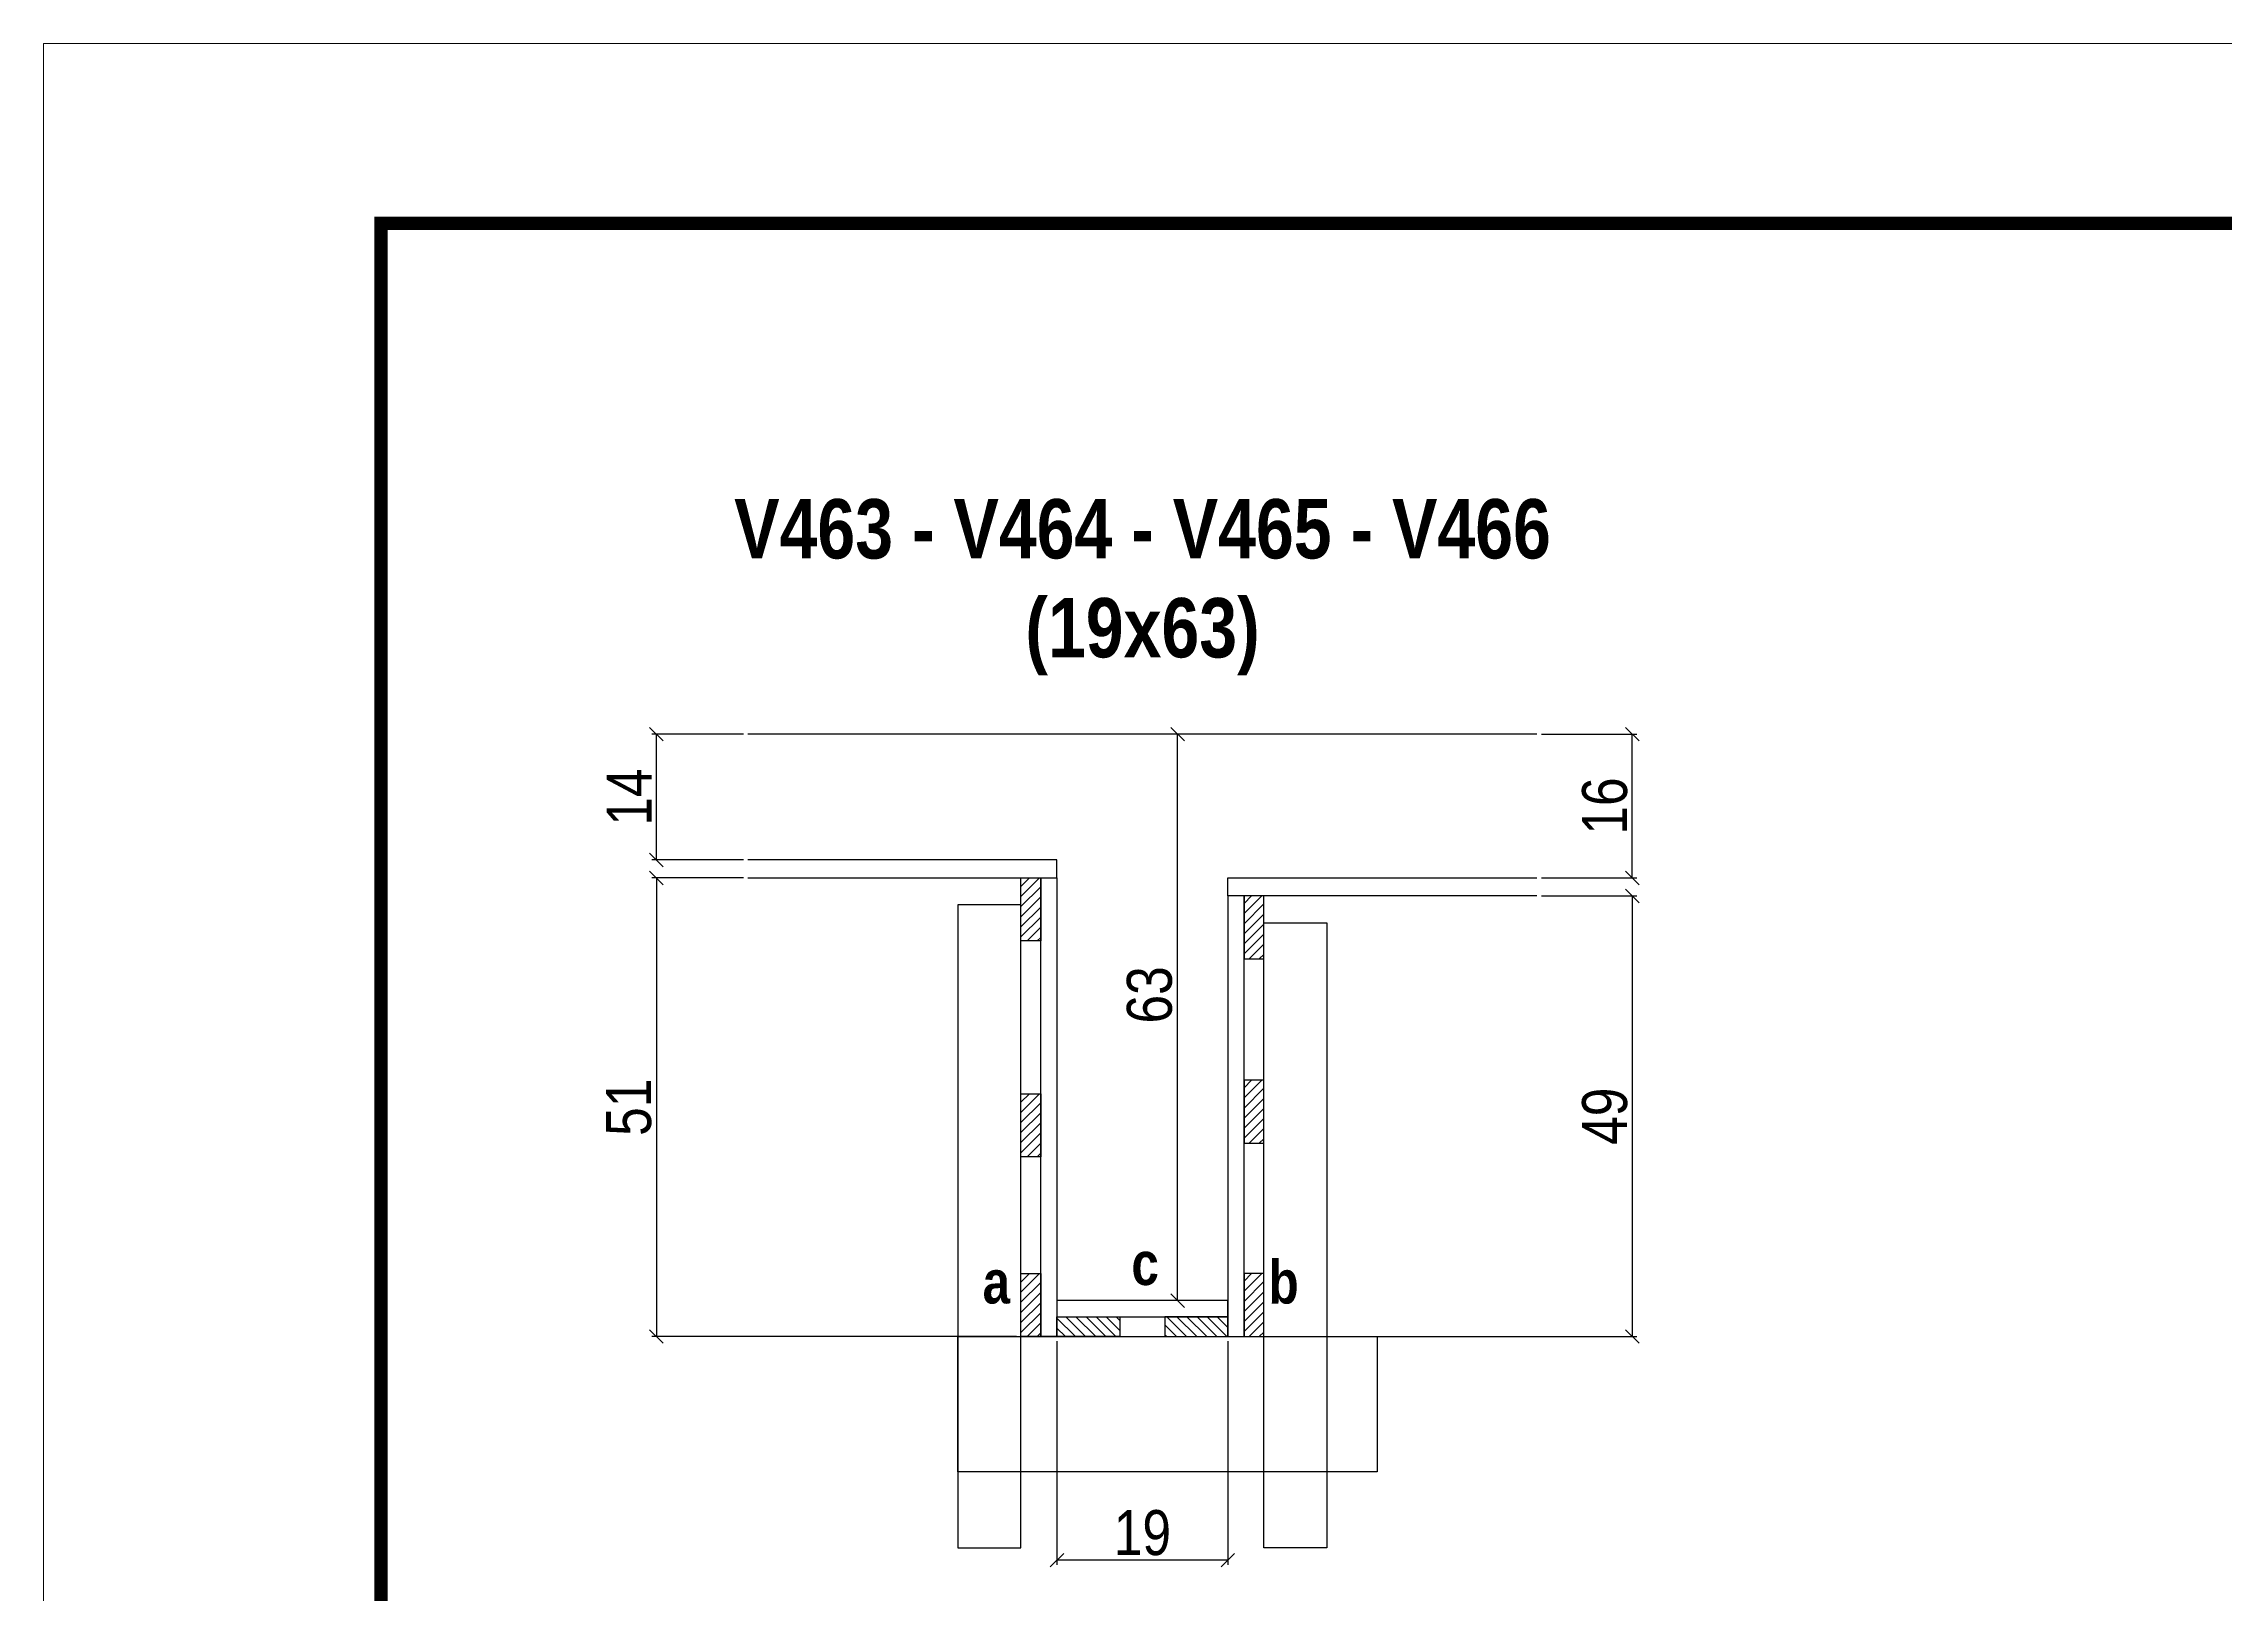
# Model space of a CAD drawing. Extents: x 3309 to 9563, y -2522 to 14608.
# Drawn here: x 3309.4 to 3794.2, y 10817.4 to 11162.1 of the extents above; entities that cross this region are included whole.
import ezdxf

# ---------------------------------------------------------------- set-up
doc = ezdxf.new("R2010")
doc.units = 0
doc.linetypes.add('DASHED', pattern=[0.75, 0.5, -0.25])
for name, color, linetype, lineweight in [('CONCRETO', 251, 'Continuous', 25), ('Folhas', 255, 'Continuous', 9), ('SARRAFO DE PRESSAO', 251, 'DASHED', 9)]:
    doc.layers.add(name, color=color, linetype=linetype, lineweight=lineweight)
for name, color, linetype in [('COTA', 241, 'Continuous'), ('detalhes', 4, 'Continuous'), ('NOMENCLATURA', 7, 'Continuous'), ('Painéis', 200, 'Continuous'), ('SARR_2.2x7', 40, 'Continuous'), ('SARR_3.5x7', 81, 'Continuous')]:
    doc.layers.add(name, color=color, linetype=linetype)
doc.styles.add('COTA TECNICA 2X', font='techl___.ttf', dxfattribs={"height": 10})
doc.styles.add('TECNICA', font='techb___.ttf', dxfattribs={"height": 10})
doc.dimstyles.new('SECAO', dxfattribs={"dimscale": 0.333333, "dimtxt": 5, "dimasz": 9, "dimexe": 3, "dimexo": 3, "dimgap": 3, "dimtad": 1, "dimdec": 1, "dimlfac": 0.5, "dimzin": 12, "dimdsep": 46, "dimtxsty": 'COTA TECNICA 2X', "dimblk1": 'OBLIQUE', "dimblk2": 'OBLIQUE', "dimsah": 1, "dimcen": 0.9, "dimclrd": 4, "dimclre": 4, "dimclrt": 240, "dimadec": 1, "dimazin": 3, "dimtfac": 1, "dimtdec": 1, "dimtmove": 0, "dimatfit": 3, "dimfxl": 1, "dimtolj": 1, "dimtzin": 12, "dimarcsym": 0})
pattern_1 = [(135, (36770.1903, -112637.6236), (-1.122532015, -1.122532015), [])]
pattern_2 = [(45, (-119985.518, -22346.9925), (-1.122532015, 1.122532015), [])]

# ---------------------------------------------------------------- blocks, each defined once
blk = doc.blocks.new('9999999999')
at = {"layer": 'Folhas'}
blk.add_lwpolyline([(98138.98, 34190.21), (99623.98, 34190.21), (99623.98, 35240.21), (98138.98, 35240.21)], close=True, dxfattribs=at)
at = {"layer": 'Folhas', "color": 30, "const_width": 3}
blk.add_lwpolyline([(98213.98, 34230.21), (99583.98, 34230.21), (99583.98, 35200.21), (98213.98, 35200.21)], close=True, dxfattribs=at)
blk = doc.blocks.new('_Oblique')
at = {"color": 0, "linetype": 'ByBlock', "lineweight": -2}
blk.add_line((-0.5, -0.5), (0.5, 0.5), dxfattribs=at)
blk = doc.blocks.new('*D319')
at = {"layer": 'COTA', "color": 4, "lineweight": -2, "transparency": 16777216}
for p, q in [((3534.65, 10873.55), (3534.65, 10823.8)), ((3572.65, 10873.55), (3572.65, 10823.8)), ((3572.65, 10824.8), (3534.65, 10824.8))]:
    blk.add_line(p, q, dxfattribs=at)
at = {"layer": 'Defpoints', "color": 0, "transparency": 16777216}
for p in [(3534.65, 10874.55), (3572.65, 10874.55), (3534.65, 10824.8)]:
    blk.add_point(p, dxfattribs=at)
at = {"layer": 'COTA', "color": 4, "lineweight": -2, "transparency": 16777216, "xscale": 3, "yscale": 3, "zscale": 3, "rotation": 180}
blk.add_blockref('_Oblique', (3534.65, 10824.8), dxfattribs=at)
at = {"layer": 'COTA', "color": 4, "lineweight": -2, "transparency": 16777216, "xscale": 3, "yscale": 3, "zscale": 3}
blk.add_blockref('_Oblique', (3572.65, 10824.8), dxfattribs=at)
at = {"layer": 'COTA', "color": 240, "transparency": 16777216, "insert": (3553.65, 10830.88), "char_height": 10, "attachment_point": 5, "style": 'COTA TECNICA 2X'}
blk.add_mtext('\\A1;19', dxfattribs=at)
blk = doc.blocks.new('*D320')
at = {"layer": 'COTA', "color": 4, "lineweight": -2, "transparency": 16777216}
for p, q in [((3464.95, 10976.55), (3444.6, 10976.55)), ((3445.6, 10976.55), (3445.6, 10874.55)), ((3525.65, 10874.55), (3444.6, 10874.55))]:
    blk.add_line(p, q, dxfattribs=at)
at = {"layer": 'Defpoints', "color": 0, "transparency": 16777216}
for p in [(3465.95, 10976.55), (3445.6, 10874.55), (3526.65, 10874.55, 0)]:
    blk.add_point(p, dxfattribs=at)
at = {"layer": 'COTA', "color": 4, "lineweight": -2, "transparency": 16777216, "xscale": 3, "yscale": 3, "zscale": 3}
for p, rotation in [((3445.6, 10976.55), 90), ((3445.6, 10874.55), 270)]:
    blk.add_blockref('_Oblique', p, dxfattribs=dict(at, rotation=rotation))
at = {"layer": 'COTA', "color": 240, "transparency": 16777216, "insert": (3439.49, 10925.55), "char_height": 10, "attachment_point": 5, "rotation": 90, "style": 'COTA TECNICA 2X'}
blk.add_mtext('\\A1;51', dxfattribs=at)
blk = doc.blocks.new('*D321')
at = {"layer": 'COTA', "color": 4, "lineweight": -2, "transparency": 16777216}
for p, q in [((3642.35, 10972.55), (3663.57, 10972.55)), ((3662.57, 10972.55), (3662.57, 10874.55)), ((3581.65, 10874.55), (3663.57, 10874.55))]:
    blk.add_line(p, q, dxfattribs=at)
at = {"layer": 'Defpoints', "color": 0, "transparency": 16777216}
for p in [(3641.35, 10972.55), (3580.65, 10874.55, 0), (3662.57, 10874.55)]:
    blk.add_point(p, dxfattribs=at)
at = {"layer": 'COTA', "color": 4, "lineweight": -2, "transparency": 16777216, "xscale": 3, "yscale": 3, "zscale": 3}
for p, rotation in [((3662.57, 10972.55), 90), ((3662.57, 10874.55), 270)]:
    blk.add_blockref('_Oblique', p, dxfattribs=dict(at, rotation=rotation))
at = {"layer": 'COTA', "color": 240, "transparency": 16777216, "insert": (3656.47, 10923.55), "char_height": 10, "attachment_point": 5, "rotation": 90, "style": 'COTA TECNICA 2X'}
blk.add_mtext('\\A1;49', dxfattribs=at)
blk = doc.blocks.new('*D322')
at = {"layer": 'COTA', "color": 4, "lineweight": -2, "transparency": 16777216}
for p, q in [((3571.65, 11008.55), (3560.48, 11008.55)), ((3561.48, 10882.55), (3561.48, 11008.55)), ((3571.65, 10882.55), (3560.48, 10882.55))]:
    blk.add_line(p, q, dxfattribs=at)
at = {"layer": 'Defpoints', "color": 0, "transparency": 16777216}
for p in [(3561.48, 11008.55), (3572.65, 11008.55), (3572.65, 10882.55)]:
    blk.add_point(p, dxfattribs=at)
at = {"layer": 'COTA', "color": 4, "lineweight": -2, "transparency": 16777216, "xscale": 3, "yscale": 3, "zscale": 3}
for p, rotation in [((3561.48, 11008.55), 90), ((3561.48, 10882.55), 270)]:
    blk.add_blockref('_Oblique', p, dxfattribs=dict(at, rotation=rotation))
at = {"layer": 'COTA', "color": 240, "transparency": 16777216, "insert": (3555.26, 10950.55), "char_height": 10, "attachment_point": 5, "rotation": 90, "style": 'COTA TECNICA 2X'}
blk.add_mtext('\\A1;63', dxfattribs=at)
blk = doc.blocks.new('*D323')
at = {"layer": 'COTA', "color": 4, "lineweight": -2, "transparency": 16777216}
for p, q in [((3642.35, 11008.55), (3663.57, 11008.55)), ((3662.57, 10976.55), (3662.57, 11008.55)), ((3642.35, 10976.55), (3663.57, 10976.55))]:
    blk.add_line(p, q, dxfattribs=at)
at = {"layer": 'Defpoints', "color": 0, "transparency": 16777216}
for p in [(3641.35, 11008.55), (3662.57, 11008.55), (3641.35, 10976.55)]:
    blk.add_point(p, dxfattribs=at)
at = {"layer": 'COTA', "color": 4, "lineweight": -2, "transparency": 16777216, "xscale": 3, "yscale": 3, "zscale": 3}
for p, rotation in [((3662.57, 11008.55), 90), ((3662.57, 10976.55), 270)]:
    blk.add_blockref('_Oblique', p, dxfattribs=dict(at, rotation=rotation))
at = {"layer": 'COTA', "color": 240, "transparency": 16777216, "insert": (3656.47, 10992.55), "char_height": 10, "attachment_point": 5, "rotation": 90, "style": 'COTA TECNICA 2X'}
blk.add_mtext('\\A1;16', dxfattribs=at)
blk = doc.blocks.new('*D333')
at = {"layer": 'COTA', "color": 4, "lineweight": -2, "transparency": 16777216}
for p, q in [((3464.95, 11008.55), (3444.6, 11008.55)), ((3445.6, 10980.55), (3445.6, 11008.55)), ((3464.95, 10980.55), (3444.6, 10980.55))]:
    blk.add_line(p, q, dxfattribs=at)
at = {"layer": 'Defpoints', "color": 0, "transparency": 16777216}
for p in [(3445.6, 11008.55), (3465.95, 11008.55), (3465.95, 10980.55)]:
    blk.add_point(p, dxfattribs=at)
at = {"layer": 'COTA', "color": 4, "lineweight": -2, "transparency": 16777216, "xscale": 3, "yscale": 3, "zscale": 3}
for p, rotation in [((3445.6, 11008.55), 90), ((3445.6, 10980.55), 270)]:
    blk.add_blockref('_Oblique', p, dxfattribs=dict(at, rotation=rotation))
at = {"layer": 'COTA', "color": 240, "transparency": 16777216, "insert": (3439.53, 10994.55), "char_height": 10, "attachment_point": 5, "rotation": 90, "style": 'COTA TECNICA 2X'}
blk.add_mtext('\\A1;14', dxfattribs=at)

msp = doc.modelspace()

# ---------------------------------------------------------------- hatches: boundary and pattern name
at = {"layer": 'SARR_2.2x7'}
h = msp.add_hatch(dxfattribs=at)
h.set_pattern_fill('ANSI31', color=256, scale=0.5)
h.set_pattern_definition([(45, (-119985.518, -22258.9925), (-1.122532015, 1.122532015), [])])
h.paths.add_polyline_path([(3526.65, 10962.55), (3531.05, 10962.55), (3531.05, 10976.55), (3526.65, 10976.55)])
h = msp.add_hatch(dxfattribs=at)
h.set_pattern_fill('ANSI31', color=256, scale=0.5)
h.set_pattern_definition([(45, (-119985.518, -22262.9925), (-1.122532015, 1.122532015), [])])
h.paths.add_polyline_path([(3580.65, 10958.55), (3576.25, 10958.55), (3576.25, 10972.55), (3580.65, 10972.55)])
h = msp.add_hatch(dxfattribs=at)
h.set_pattern_fill('ANSI31', color=256, scale=0.5)
h.set_pattern_definition([(45, (-119985.518, -22306.9925), (-1.122532015, 1.122532015), [])])
h.paths.add_polyline_path([(3526.65, 10914.55), (3531.05, 10914.55), (3531.05, 10928.55), (3526.65, 10928.55)])
h = msp.add_hatch(dxfattribs=at)
h.set_pattern_fill('ANSI31', color=256, scale=0.5)
h.set_pattern_definition([(45, (-119985.518, -22303.9925), (-1.122532015, 1.122532015), [])])
h.paths.add_polyline_path([(3580.65, 10917.55), (3576.25, 10917.55), (3576.25, 10931.55), (3580.65, 10931.55)])
h = msp.add_hatch(dxfattribs=at)
h.set_pattern_fill('ANSI31', color=256, scale=0.5)
h.set_pattern_definition(pattern_2)
h.paths.add_polyline_path([(3526.65, 10874.55), (3531.05, 10874.55), (3531.05, 10888.55), (3526.65, 10888.55)])
h = msp.add_hatch(dxfattribs=at)
h.set_pattern_fill('ANSI31', color=256, scale=0.5)
h.set_pattern_definition(pattern_2)
h.paths.add_polyline_path([(3580.65, 10874.55), (3576.25, 10874.55), (3576.25, 10888.55), (3580.65, 10888.55)])
h = msp.add_hatch(dxfattribs=at)
h.set_pattern_fill('ANSI31', color=256, scale=0.5, angle=90)
h.set_pattern_definition(pattern_1)
h.paths.add_polyline_path([(3548.65, 10874.55), (3548.65, 10878.95), (3534.65, 10878.95), (3534.65, 10874.55)])
h = msp.add_hatch(dxfattribs=at)
h.set_pattern_fill('ANSI31', color=256, scale=0.5, angle=90)
h.set_pattern_definition(pattern_1)
h.paths.add_polyline_path([(3558.65, 10878.95), (3558.65, 10874.55), (3572.65, 10874.55), (3572.65, 10878.95)])

# ---------------------------------------------------------------- linework, layer by layer
at = {"layer": 'CONCRETO', "linetype": 'Continuous'}
msp.add_line((3641.35, 11008.55), (3465.95, 11008.55), dxfattribs=at)
at = {"layer": 'Painéis', "linetype": 'Continuous', "elevation": 0}
for points in [[(3465.95, 10976.55), (3534.65, 10976.55), (3534.65, 10980.55), (3465.95, 10980.55)], [(3641.35, 10972.55), (3572.65, 10972.55), (3572.65, 10976.55), (3641.35, 10976.55)]]:
    msp.add_lwpolyline(points, dxfattribs=at)
at = {"layer": 'Painéis', "linetype": 'Continuous'}
for points in [[(3531.05, 10874.55), (3531.05, 10976.55), (3534.65, 10976.55), (3534.65, 10874.55)], [(3576.25, 10874.55), (3576.25, 10972.55), (3572.65, 10972.55), (3572.65, 10874.55)], [(3572.65, 10882.55), (3534.65, 10882.55), (3534.65, 10878.95), (3572.65, 10878.95)]]:
    msp.add_lwpolyline(points, close=True, dxfattribs=at)
at = {"layer": 'SARR_2.2x7'}
for points in [[(3531.05, 10976.55), (3531.05, 10962.55), (3526.65, 10962.55), (3526.65, 10976.55)], [(3576.25, 10972.55), (3576.25, 10958.55), (3580.65, 10958.55), (3580.65, 10972.55)], [(3531.05, 10928.55), (3531.05, 10914.55), (3526.65, 10914.55), (3526.65, 10928.55)], [(3576.25, 10931.55), (3576.25, 10917.55), (3580.65, 10917.55), (3580.65, 10931.55)], [(3531.05, 10888.55), (3531.05, 10874.55), (3526.65, 10874.55), (3526.65, 10888.55)], [(3576.25, 10888.55), (3576.25, 10874.55), (3580.65, 10874.55), (3580.65, 10888.55)], [(3534.65, 10878.95), (3548.65, 10878.95), (3548.65, 10874.55), (3534.65, 10874.55)], [(3572.65, 10878.95), (3558.65, 10878.95), (3558.65, 10874.55), (3572.65, 10874.55)]]:
    msp.add_lwpolyline(points, close=True, dxfattribs=at)
at = {"layer": 'SARR_3.5x7'}
for points in [[(3526.65, 10970.55), (3512.65, 10970.55), (3512.65, 10827.57), (3526.65, 10827.57)], [(3580.65, 10966.55), (3594.65, 10966.55), (3594.65, 10827.57), (3580.65, 10827.57)], [(3512.65, 10874.55), (3605.84, 10874.55), (3605.84, 10844.46), (3512.65, 10844.46)]]:
    msp.add_lwpolyline(points, close=True, dxfattribs=at)

# ---------------------------------------------------------------- block references
at = {"layer": 'SARRAFO DE PRESSAO', "color": 6, "linetype": 'ByBlock'}
msp.add_blockref('9999999999', (-94829.61, -24078.07), dxfattribs=at)

# ---------------------------------------------------------------- texts
at = {"layer": 'detalhes', "style": 'TECNICA'}
for s, p in [('a', (3518.13, 10881.91)), ('c', (3551.2, 10886.02)), ('b', (3581.69, 10881.9))]:
    msp.add_text(s, height=9.6, dxfattribs=at).set_placement(p)
at = {"layer": 'NOMENCLATURA', "insert": (3553.68, 11060.82), "char_height": 13.2, "attachment_point": 2, "style": 'TECNICA'}
msp.add_mtext_dynamic_manual_height_columns('V463 - V464 - V465 - V466\\P(19x63)', width=249.7419, gutter_width=1, heights=[0], dxfattribs=at)

# ---------------------------------------------------------------- dimensions: what is measured, and where the dimension line sits
at = {"layer": 'COTA'}
for base, p1, p2, picture, middle in [((3445.6, 11008.55), (3465.95, 10980.55), (3465.95, 11008.55), '*D333', (3439.53, 10994.55)), ((3662.57, 11008.55), (3641.35, 10976.55), (3641.35, 11008.55), '*D323', (3656.47, 10992.55)), ((3445.6, 10874.55, 0), (3465.95, 10976.55), (3526.65, 10874.55), '*D320', (3439.49, 10925.55, 0)), ((3662.57, 10874.55, 0), (3641.35, 10972.55), (3580.65, 10874.55), '*D321', (3656.47, 10923.55, 0))]:
    dim = msp.add_linear_dim(base=base, p1=p1, p2=p2, angle=90, dimstyle='SECAO', dxfattribs=at)
    dim.commit()
    dim.dimension.update_dxf_attribs({"geometry": picture, "text_midpoint": middle})
for base, p1, p2, angle, picture, middle in [((3561.48, 11008.55), (3572.65, 10882.55), (3572.65, 11008.55), 90, '*D322', (3561.48, 10950.55)), ((3534.65, 10824.8), (3572.65, 10874.55), (3534.65, 10874.55), 180, '*D319', (3553.65, 10824.8))]:
    dim = msp.add_linear_dim(base=base, p1=p1, p2=p2, angle=angle, dimstyle='SECAO', dxfattribs=at)
    dim.commit()
    dim.dimension.update_dxf_attribs({"geometry": picture, "text_midpoint": middle, "dimtype": 160})

doc.saveas('drawing.dxf')
